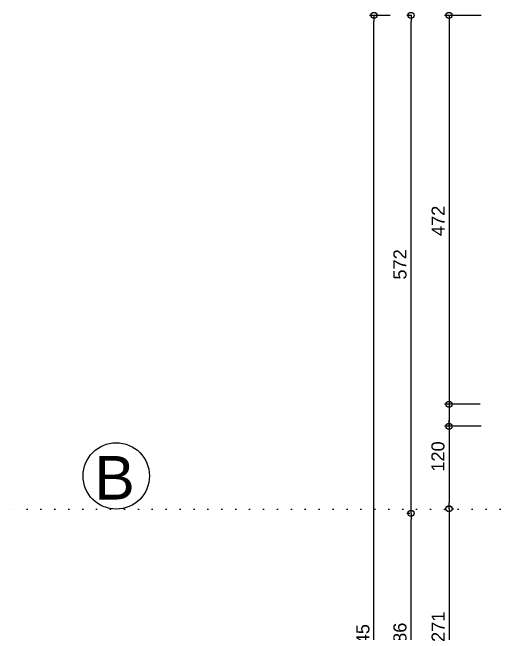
# Model space of a CAD drawing. Header units: millimetres. Extents: x 768 to 14077, y 324 to 18132.
# Drawn here: x 1043 to 1610, y 11027 to 11741 of the extents above; entities that cross this region are included whole.
import ezdxf

# ---------------------------------------------------------------- set-up
doc = ezdxf.new("R2010")
doc.units = ezdxf.units.MM
doc.linetypes.add('DOT2', pattern=[3.175, 0, -3.175])
doc.layers.add('SEM_AKS', color=161, linetype='Continuous')
doc.styles.get("Standard").update_dxf_attribs({"font": 'arial.ttf'})
doc.dimstyles.new('1-50-2', dxfattribs={"dimtxt": 15, "dimasz": 7, "dimexe": 5, "dimexo": 5, "dimgap": 5, "dimtad": 1, "dimdec": 0, "dimtxsty": 'Standard', "dimblk": 'ORIGIN', "dimcen": 5, "dimdle": 7, "dimclrd": 256, "dimclre": 256, "dimclrt": 256, "dimadec": 0, "dimazin": 0, "dimtfac": 1, "dimtdec": 0, "dimtix": 1, "dimtmove": 0, "dimatfit": 3, "dimldrblk": 'ORIGIN', "dimfxl": 1, "dimlwd": -1, "dimlwe": -1, "dimarcsym": 0})

# ---------------------------------------------------------------- blocks, each defined once
blk = doc.blocks.new('_Origin')
at = {"color": 0, "linetype": 'ByBlock', "lineweight": -2}
blk.add_line((0, 0), (-1, 0), dxfattribs=at)
blk.add_circle((0, 0), 0.5, dxfattribs=at)
blk = doc.blocks.new('*D310')
at = {"transparency": 16777216}
for p, q in [((1581.09, 11737.55), (1539.36, 11737.55)), ((1544.36, 11730.55), (1544.36, 11272.57)), ((1581.09, 11265.57), (1539.36, 11265.57))]:
    blk.add_line(p, q, dxfattribs=at)
at = {"layer": 'Defpoints', "color": 0, "transparency": 16777216}
for p in [(1586.09, 11737.55), (1544.36, 11265.57), (1586.09, 11265.57)]:
    blk.add_point(p, dxfattribs=at)
at = {"transparency": 16777216, "xscale": 7, "yscale": 7, "zscale": 7}
for p, rotation in [((1544.36, 11737.55), 90), ((1544.36, 11265.57), 270)]:
    blk.add_blockref('_Origin', p, dxfattribs=dict(at, rotation=rotation))
at = {"transparency": 16777216, "insert": (1531.83, 11501.56), "char_height": 15, "attachment_point": 5, "rotation": 90}
blk.add_mtext('472', dxfattribs=at)
blk = doc.blocks.new('*D311')
at = {"transparency": 16777216}
for p, q in [((1580.05, 11290.92), (1539.36, 11290.92)), ((1544.36, 11283.92), (1544.36, 11177.73)), ((1548.24, 11170.73), (1549.36, 11170.73))]:
    blk.add_line(p, q, dxfattribs=at)
at = {"layer": 'Defpoints', "color": 0, "transparency": 16777216}
for p in [(1585.05, 11290.92), (1543.24, 11170.73), (1544.36, 11170.73)]:
    blk.add_point(p, dxfattribs=at)
at = {"transparency": 16777216, "xscale": 7, "yscale": 7, "zscale": 7}
for p, rotation in [((1544.36, 11290.92), 90), ((1544.36, 11170.73), 270)]:
    blk.add_blockref('_Origin', p, dxfattribs=dict(at, rotation=rotation))
at = {"transparency": 16777216, "insert": (1531.7, 11230.82), "char_height": 15, "attachment_point": 5, "rotation": 90}
blk.add_mtext('120', dxfattribs=at)
blk = doc.blocks.new('*D312')
at = {"transparency": 16777216}
for p, q in [((1548.66, 11170.94), (1549.36, 11170.94)), ((1544.36, 11163.94), (1544.36, 10906.53)), ((1583.7, 10899.53), (1539.36, 10899.53))]:
    blk.add_line(p, q, dxfattribs=at)
at = {"layer": 'Defpoints', "color": 0, "transparency": 16777216}
for p in [(1543.66, 11170.94), (1544.36, 10899.53), (1588.7, 10899.53)]:
    blk.add_point(p, dxfattribs=at)
at = {"transparency": 16777216, "xscale": 7, "yscale": 7, "zscale": 7}
for p, rotation in [((1544.36, 11170.94), 90), ((1544.36, 10899.53), 270)]:
    blk.add_blockref('_Origin', p, dxfattribs=dict(at, rotation=rotation))
at = {"transparency": 16777216, "insert": (1531.83, 11035.23), "char_height": 15, "attachment_point": 5, "rotation": 90}
blk.add_mtext('271', dxfattribs=at)
blk = doc.blocks.new('*D317')
at = {"transparency": 16777216}
for p, q in [((1476.78, 11737.55), (1453.2, 11737.55)), ((1458.2, 10299.55), (1458.2, 11730.55)), ((1476.78, 10292.55), (1453.2, 10292.55))]:
    blk.add_line(p, q, dxfattribs=at)
at = {"layer": 'Defpoints', "color": 0, "transparency": 16777216}
for p in [(1458.2, 11737.55), (1481.78, 11737.55), (1481.78, 10292.55)]:
    blk.add_point(p, dxfattribs=at)
at = {"transparency": 16777216, "xscale": 7, "yscale": 7, "zscale": 7}
for p, rotation in [((1458.2, 11737.55), 90), ((1458.2, 10292.55), 270)]:
    blk.add_blockref('_Origin', p, dxfattribs=dict(at, rotation=rotation))
at = {"transparency": 16777216, "insert": (1445.54, 11015.05), "char_height": 15, "attachment_point": 5, "rotation": 90}
blk.add_mtext('1445', dxfattribs=at)
blk = doc.blocks.new('*D318')
at = {"transparency": 16777216}
for p, q in [((1499.25, 11165.5), (1495.75, 11165.5)), ((1500.75, 10886.5), (1500.75, 11158.5)), ((1539.36, 10879.5), (1495.75, 10879.5))]:
    blk.add_line(p, q, dxfattribs=at)
at = {"layer": 'Defpoints', "color": 0, "transparency": 16777216}
for p in [(1500.75, 11165.5), (1504.25, 11165.5), (1544.36, 10879.5)]:
    blk.add_point(p, dxfattribs=at)
at = {"transparency": 16777216, "xscale": 7, "yscale": 7, "zscale": 7}
for p, rotation in [((1500.75, 11165.5), 90), ((1500.75, 10879.5), 270)]:
    blk.add_blockref('_Origin', p, dxfattribs=dict(at, rotation=rotation))
at = {"transparency": 16777216, "insert": (1488.09, 11022.5), "char_height": 15, "attachment_point": 5, "rotation": 90}
blk.add_mtext('286', dxfattribs=at)
blk = doc.blocks.new('*D319')
at = {"transparency": 16777216}
for p, q in [((1501.52, 11737.55), (1495.75, 11737.55)), ((1500.75, 11172.5), (1500.75, 11730.55)), ((1499.25, 11165.5), (1495.75, 11165.5))]:
    blk.add_line(p, q, dxfattribs=at)
at = {"layer": 'Defpoints', "color": 0, "transparency": 16777216}
for p in [(1500.75, 11737.55), (1506.52, 11737.55), (1504.25, 11165.5)]:
    blk.add_point(p, dxfattribs=at)
at = {"transparency": 16777216, "xscale": 7, "yscale": 7, "zscale": 7}
for p, rotation in [((1500.75, 11737.55), 90), ((1500.75, 11165.5), 270)]:
    blk.add_blockref('_Origin', p, dxfattribs=dict(at, rotation=rotation))
at = {"transparency": 16777216, "insert": (1488.09, 11451.52), "char_height": 15, "attachment_point": 5, "rotation": 90}
blk.add_mtext('572', dxfattribs=at)

msp = doc.modelspace()

# ---------------------------------------------------------------- linework, layer by layer
at = {"layer": 'SEM_AKS', "linetype": 'DOT2', "ltscale": 5}
msp.add_line((5804.38, 11170.39), (1042.98, 11170.39), dxfattribs=at)
at = {"layer": 'SEM_AKS', "ltscale": 5}
msp.add_circle((1162.2, 11208.53), 38.14, dxfattribs=at)

# ---------------------------------------------------------------- texts
at = {"layer": 'SEM_AKS', "linetype": 'DOT2', "ltscale": 5}
msp.add_text('B', height=50, dxfattribs=at).set_placement((1136.97, 11181.41))

# ---------------------------------------------------------------- dimensions: what is measured, and where the dimension line sits
for base, p1, p2, picture, middle in [((1458.2, 11737.55), (1481.78, 10292.55), (1481.78, 11737.55), '*D317', (1445.54, 11015.05)), ((1544.36, 11265.57), (1586.09, 11737.55), (1586.09, 11265.57), '*D310', (1531.83, 11501.56))]:
    dim = msp.add_linear_dim(base=base, p1=p1, p2=p2, angle=90, dimstyle='1-50-2')
    dim.commit()
    dim.dimension.update_dxf_attribs({"geometry": picture, "text_midpoint": middle})
for base, p1, p2, picture, middle in [((1500.75, 11737.55), (1504.25, 11165.5), (1506.52, 11737.55), '*D319', (1488.09, 11451.52)), ((1544.36, 11170.73), (1585.05, 11290.92), (1543.24, 11170.73), '*D311', (1531.7, 11230.82)), ((1500.75, 11165.5), (1544.36, 10879.5), (1504.25, 11165.5), '*D318', (1488.09, 11022.5)), ((1544.36, 10899.53), (1543.66, 11170.94), (1588.7, 10899.53), '*D312', (1531.83, 11035.23))]:
    dim = msp.add_linear_dim(base=base, p1=p1, p2=p2, angle=90, dimstyle='1-50-2', override={"dimtmove": 1})
    dim.commit()
    dim.dimension.update_dxf_attribs({"geometry": picture, "text_midpoint": middle})

doc.saveas('drawing.dxf')
